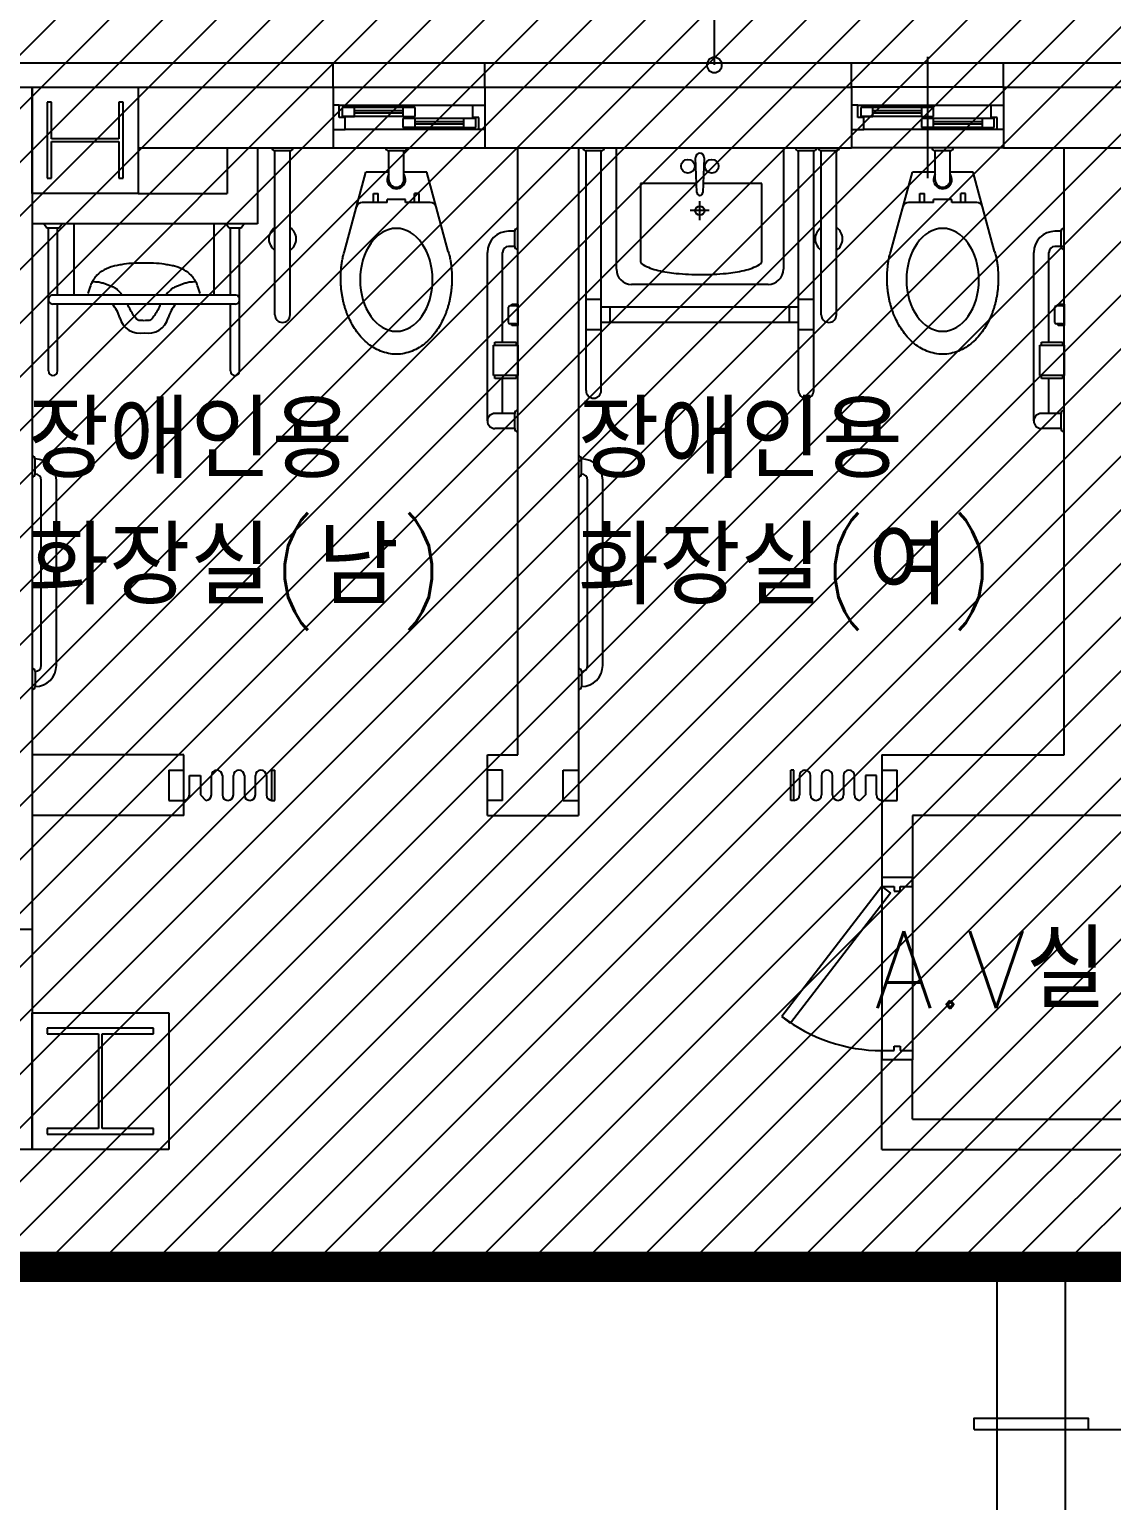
# Model space of a CAD drawing. Header units: millimetres. Extents: x 83956 to 461956, y 36707 to 125807.
# Drawn here: x 98386 to 101952, y 52845 to 57691 of the extents above; entities that cross this region are included whole.
import ezdxf

# ---------------------------------------------------------------- set-up
doc = ezdxf.new("R2010")
doc.units = ezdxf.units.MM
doc.header["$LTSCALE"] = 100
doc.header["$MEASUREMENT"] = 0
doc.linetypes.add('HID', pattern=[2.3, 1.5, -0.8])
doc.layers.add('ARCH', color=9, linetype='CONTINUOUS')
doc.layers.add('PIPE', color=3, linetype='CONTINUOUS')
doc.styles.add('GHS', font='romans.shx', dxfattribs={"bigfont": 'ghs.shx'})

msp = doc.modelspace()

# ---------------------------------------------------------------- hatches: boundary and pattern name
at = {"layer": 'PIPE', "ltscale": 2}
h = msp.add_hatch(dxfattribs=at)
h.set_pattern_fill('ANSI31', color=1, scale=1000, style=0)
h.set_pattern_definition([(45, (-1537911.26, -8621795.84), (-88.3883476, 88.3883476), [])])
h.paths.add_polyline_path([(97388, 57950.6), (106611.1, 57950.6), (106611.1, 53615.1), (97388, 53615.1)])

# ---------------------------------------------------------------- linework, layer by layer
at = {"layer": 'ARCH'}
for p, q in [((100643, 57574.1), (100643, 58571.1)), ((95195, 57501.3), (98395.3, 57501.3)), ((98395.3, 57501.3), (98395.3, 54727.6)), ((98459.3, 57451.3), (98445.3, 57451.3)), ((98445.3, 57451.3), (98445.3, 57201.3)), ((98459.3, 57330.8), (98459.3, 57451.3)), ((98695.3, 57451.3), (98681.3, 57451.3)), ((98681.3, 57451.3), (98681.3, 57330.8)), ((98695.3, 57201.3), (98695.3, 57451.3)), ((98681.3, 57330.8), (98459.3, 57330.8)), ((98459.3, 57201.3), (98459.3, 57321.8)), ((98459.3, 57321.8), (98681.3, 57321.8)), ((98681.3, 57321.8), (98681.3, 57201.3)), ((99195.3, 56751.3), (99195.3, 57291.3)), ((99245.3, 57291.3), (99195.3, 57291.3)), ((99245.3, 56751.3), (99245.3, 57291.3)), ((99570.3, 57196.3), (99570.3, 57291.3)), ((99620.3, 57196.3), (99620.3, 57291.3)), ((99995.3, 55301.3), (99995.3, 57301.3)), ((100195.3, 57301.3), (100195.3, 55101.3)), ((100270.3, 57291.3), (100220.3, 57291.3)), ((100220.3, 56501.3), (100220.3, 57291.3)), ((100270.3, 56501.3), (100270.3, 57291.3)), ((100320.3, 56901.3), (100320.3, 57301.3)), ((100320.3, 57301.3), (100870.3, 57301.3)), ((100870.3, 57301.3), (100870.3, 56901.3)), ((100920.3, 56501.3), (100920.3, 57291.3)), ((100970.3, 57291.3), (100920.3, 57291.3)), ((100970.3, 56501.3), (100970.3, 57291.3)), ((100995.3, 56751.3), (100995.3, 57291.3)), ((101045.3, 57291.3), (100995.3, 57291.3)), ((101045.3, 56751.3), (101045.3, 57291.3)), ((101370.3, 57196.3), (101370.3, 57291.3)), ((101420.3, 57196.3), (101420.3, 57291.3)), ((101795.3, 55301.3), (101795.3, 57301.3)), ((100585.3, 57154.6), (100580.8, 57268.3)), ((100609.7, 57268.3), (100605.3, 57154.6)), ((98445.3, 57201.3), (98459.3, 57201.3)), ((98681.3, 57201.3), (98695.3, 57201.3)), ((99424, 56960.2), (99495.3, 57221.3)), ((99570.3, 57221.3), (99495.3, 57221.3)), ((99695.3, 57221.3), (99620.3, 57221.3)), ((99766.5, 56960.2), (99695.3, 57221.3)), ((101224, 56960.2), (101295.3, 57221.3)), ((101370.3, 57221.3), (101295.3, 57221.3)), ((101495.3, 57221.3), (101420.3, 57221.3)), ((101566.5, 56960.2), (101495.3, 57221.3)), ((99520.3, 57121.3), (99520.3, 57151.3)), ((99520.3, 57151.3), (99535.3, 57151.3)), ((99535.3, 57121.3), (99535.3, 57151.3)), ((99655.3, 57121.3), (99655.3, 57151.3)), ((99670.3, 57151.3), (99655.3, 57151.3)), ((99670.3, 57121.3), (99670.3, 57151.3)), ((100584.1, 57183.8), (100399.6, 57183.8)), ((100399.6, 57183.8), (100399.6, 56929.7)), ((100799.6, 57183.8), (100606.4, 57183.8)), ((100799.6, 56929.7), (100799.6, 57183.8)), ((101320.3, 57121.3), (101320.3, 57151.3)), ((101320.3, 57151.3), (101335.3, 57151.3)), ((101335.3, 57121.3), (101335.3, 57151.3)), ((101455.3, 57121.3), (101455.3, 57151.3)), ((101470.3, 57151.3), (101455.3, 57151.3)), ((101470.3, 57121.3), (101470.3, 57151.3)), ((99565.3, 57121.3), (99483.2, 57121.3)), ((99625.3, 57131.3), (99565.3, 57131.3)), ((99565.3, 57121.3), (99565.3, 57131.3)), ((99625.3, 57121.3), (99625.3, 57131.3)), ((99707.3, 57121.3), (99625.3, 57121.3)), ((100625.7, 57094.3), (100563.6, 57094.3)), ((100595.3, 57063.2), (100595.3, 57125.2)), ((101365.3, 57121.3), (101283.2, 57121.3)), ((101425.3, 57131.3), (101365.3, 57131.3)), ((101365.3, 57121.3), (101365.3, 57131.3)), ((101425.3, 57121.3), (101425.3, 57131.3)), ((101507.3, 57121.3), (101425.3, 57121.3)), ((98444.1, 57036.3), (98434.1, 57051.3)), ((98494.1, 57051.3), (98484.1, 57036.3)), ((98534.1, 56916.3), (98534.1, 57051.3)), ((98994.1, 57051.3), (98994.1, 56916.3)), ((99044.1, 57036.3), (99034.1, 57051.3)), ((99094.1, 57051.3), (99084.1, 57036.3)), ((98484.1, 57036.3), (98444.1, 57036.3)), ((98449.1, 56566.3), (98449.1, 57036.3)), ((98479.1, 56816.3), (98479.1, 57036.3)), ((99084.1, 57036.3), (99044.1, 57036.3)), ((99049.1, 56816.3), (99049.1, 57036.3)), ((99079.1, 56566.3), (99079.1, 57036.3)), ((99985.3, 57026.3), (99965.3, 57026.3)), ((99985.3, 56976.3), (99985.3, 57026.3)), ((101785.3, 57026.3), (101765.3, 57026.3)), ((101785.3, 56976.3), (101785.3, 57026.3)), ((99895.3, 56401.3), (99895.3, 56956.3)), ((99945.3, 56661.3), (99945.3, 56956.3)), ((99985.3, 56976.3), (99965.3, 56976.3)), ((101695.3, 56401.3), (101695.3, 56956.3)), ((101745.3, 56661.3), (101745.3, 56956.3)), ((101785.3, 56976.3), (101765.3, 56976.3)), ((98534.1, 56816.3), (98534.1, 56916.3)), ((98994.1, 56916.3), (98994.1, 56816.3)), ((100820.3, 56851.3), (100370.3, 56851.3)), ((99064.1, 56816.3), (98464.1, 56816.3)), ((99064.1, 56786.3), (98464.1, 56786.3)), ((98479.1, 56566.3), (98479.1, 56786.3)), ((99049.1, 56566.3), (99049.1, 56786.3)), ((99965.3, 56726.3), (99965.3, 56776.3)), ((99970.3, 56781.3), (99990.3, 56781.3)), ((99975.3, 56781.3), (99975.3, 56786.3)), ((99975.3, 56786.3), (99995.3, 56786.3)), ((99995.3, 56786.3), (99995.3, 56716.3)), ((99995.3, 56776.3), (99995.3, 56726.3)), ((100270.3, 56801.3), (100220.3, 56801.3)), ((100920.3, 56776.3), (100270.3, 56776.3)), ((100300.3, 56726.3), (100300.3, 56776.3)), ((100890.3, 56726.3), (100890.3, 56776.3)), ((100970.3, 56801.3), (100920.3, 56801.3)), ((101765.3, 56726.3), (101765.3, 56776.3)), ((101770.3, 56781.3), (101790.3, 56781.3)), ((101775.3, 56781.3), (101775.3, 56786.3)), ((101775.3, 56786.3), (101795.3, 56786.3)), ((101795.3, 56786.3), (101795.3, 56716.3)), ((101795.3, 56776.3), (101795.3, 56726.3)), ((99990.3, 56721.3), (99970.3, 56721.3)), ((99975.3, 56716.3), (99975.3, 56721.3)), ((99995.3, 56716.3), (99975.3, 56716.3)), ((100920.3, 56726.3), (100270.3, 56726.3)), ((101790.3, 56721.3), (101770.3, 56721.3)), ((101775.3, 56716.3), (101775.3, 56721.3)), ((101795.3, 56716.3), (101775.3, 56716.3)), ((99920.3, 56651.3), (99920.3, 56661.3)), ((99920.3, 56661.3), (99990.3, 56661.3)), ((99990.3, 56661.3), (99990.3, 56651.3)), ((100270.3, 56701.3), (100220.3, 56701.3)), ((100970.3, 56701.3), (100920.3, 56701.3)), ((101720.3, 56651.3), (101720.3, 56661.3)), ((101720.3, 56661.3), (101790.3, 56661.3)), ((101790.3, 56661.3), (101790.3, 56651.3)), ((99915.3, 56551.3), (99915.3, 56651.3)), ((99915.3, 56651.3), (99995.3, 56651.3)), ((99995.3, 56651.3), (99995.3, 56551.3)), ((101715.3, 56551.3), (101715.3, 56651.3)), ((101715.3, 56651.3), (101795.3, 56651.3)), ((101795.3, 56651.3), (101795.3, 56551.3)), ((99995.3, 56551.3), (99915.3, 56551.3)), ((99920.3, 56541.3), (99920.3, 56551.3)), ((99990.3, 56541.3), (99920.3, 56541.3)), ((99945.3, 56426.3), (99945.3, 56541.3)), ((99990.3, 56551.3), (99990.3, 56541.3)), ((101795.3, 56551.3), (101715.3, 56551.3)), ((101720.3, 56541.3), (101720.3, 56551.3)), ((101790.3, 56541.3), (101720.3, 56541.3)), ((101745.3, 56426.3), (101745.3, 56541.3)), ((101790.3, 56551.3), (101790.3, 56541.3)), ((99985.3, 56426.3), (99920.3, 56426.3)), ((99985.3, 56376.3), (99985.3, 56426.3)), ((101785.3, 56426.3), (101720.3, 56426.3)), ((101785.3, 56376.3), (101785.3, 56426.3)), ((99985.3, 56376.3), (99920.3, 56376.3)), ((101785.3, 56376.3), (101720.3, 56376.3)), ((98405.3, 56226.2), (98405.3, 56276.2)), ((100205.3, 56226.2), (100205.3, 56276.2)), ((98425.3, 55596.2), (98425.3, 56206.2)), ((98475.3, 55596.2), (98475.3, 56206.2)), ((100225.3, 55596.2), (100225.3, 56206.2)), ((100275.3, 55596.2), (100275.3, 56206.2)), ((98405.3, 55576.2), (98405.3, 55526.2)), ((100205.3, 55576.2), (100205.3, 55526.2)), ((98895.3, 55301.3), (98395.3, 55301.3)), ((98895.3, 55101.3), (98895.3, 55301.3)), ((99895.3, 55101.3), (99895.3, 55301.3)), ((99895.3, 55301.3), (99995.3, 55301.3)), ((101195.3, 55301.3), (101795.3, 55301.3)), ((101195.3, 55301.3), (101195.3, 54897.2)), ((98845.3, 55251.3), (98895.3, 55251.3)), ((98845.3, 55251.3), (98845.3, 55151.3)), ((98895.3, 55151.3), (98895.3, 55251.3)), ((99185.3, 55151.3), (99185.3, 55251.3)), ((99185.3, 55251.3), (99195.3, 55251.3)), ((99195.3, 55151.3), (99195.3, 55251.3)), ((99945.3, 55251.3), (99895.3, 55251.3)), ((99945.3, 55151.3), (99945.3, 55251.3)), ((100145.3, 55251.3), (100195.3, 55251.3)), ((100145.3, 55151.3), (100145.3, 55251.3)), ((100895.3, 55151.3), (100895.3, 55251.3)), ((100905.3, 55251.3), (100895.3, 55251.3)), ((100905.3, 55151.3), (100905.3, 55251.3)), ((101195.3, 55251.3), (101245.3, 55251.3)), ((101245.3, 55151.3), (101245.3, 55251.3)), ((98913.4, 55169.4), (98913.4, 55233.2)), ((98913.4, 55233.2), (98949.6, 55233.2)), ((98949.6, 55233.2), (98949.6, 55169.4)), ((98985.9, 55169.4), (98985.9, 55233.2)), ((98985.9, 55233.2), (98985.9, 55233.2)), ((99022.1, 55233.2), (99022.1, 55169.4)), ((99058.4, 55169.4), (99058.4, 55233.2)), ((99058.4, 55233.2), (99058.4, 55233.2)), ((99094.6, 55233.2), (99094.6, 55169.4)), ((99130.9, 55169.4), (99130.9, 55233.2)), ((99130.9, 55233.2), (99130.9, 55233.2)), ((99167.1, 55233.2), (99167.1, 55169.4)), ((100923.4, 55233.2), (100923.4, 55169.4)), ((100959.6, 55169.4), (100959.6, 55233.2)), ((100959.6, 55233.2), (100959.6, 55233.2)), ((100995.9, 55233.2), (100995.9, 55169.4)), ((101032.1, 55169.4), (101032.1, 55233.2)), ((101032.1, 55233.2), (101032.1, 55233.2)), ((101068.4, 55233.2), (101068.4, 55169.4)), ((101104.6, 55169.4), (101104.6, 55233.2)), ((101104.6, 55233.2), (101104.6, 55233.2)), ((101177.1, 55233.2), (101140.9, 55233.2)), ((101140.9, 55233.2), (101140.9, 55169.4)), ((101177.1, 55169.4), (101177.1, 55233.2)), ((98949.6, 55169.4), (98967.8, 55151.3)), ((99022.1, 55169.4), (99022.1, 55169.4)), ((99094.6, 55169.4), (99094.6, 55169.4)), ((99167.1, 55169.4), (99167.1, 55169.4)), ((100923.4, 55169.4), (100923.4, 55169.4)), ((100995.9, 55169.4), (100995.9, 55169.4)), ((101068.4, 55169.4), (101068.4, 55169.4)), ((101140.9, 55169.4), (101122.8, 55151.3)), ((98845.3, 55151.3), (98895.3, 55151.3)), ((99185.3, 55151.3), (99195.3, 55151.3)), ((99945.3, 55151.3), (99895.3, 55151.3)), ((100145.3, 55151.3), (100195.3, 55151.3)), ((100905.3, 55151.3), (100895.3, 55151.3)), ((101195.3, 55151.3), (101245.3, 55151.3)), ((98895.3, 55101.3), (98395.3, 55101.3)), ((99895.3, 55101.3), (100195.3, 55101.3)), ((102095.3, 55101.3), (101295.3, 55101.3)), ((101295.3, 55101.3), (101295.3, 54297.2)), ((101295.3, 55101.3), (101295.3, 54297.2)), ((101195.3, 54897.2), (101195.3, 54297.2)), ((101195.3, 54897.2), (101195.3, 54297.2)), ((101295.3, 54897.2), (101295.3, 54297.2)), ((97092.6, 54727.6), (98395.3, 54727.6)), ((98395.3, 54727.6), (98395.3, 54001.3)), ((98795.3, 54401.3), (98445.3, 54401.3)), ((98445.3, 54401.3), (98445.3, 54382.3)), ((98445.3, 54382.3), (98614.3, 54382.3)), ((98614.3, 54382.3), (98614.3, 54070.3)), ((98626.3, 54070.3), (98626.3, 54382.3)), ((98626.3, 54382.3), (98795.3, 54382.3)), ((98795.3, 54382.3), (98795.3, 54401.3)), ((101195.3, 54001.3), (101195.3, 54297.2)), ((101295.3, 54101.3), (101295.3, 54297.2)), ((101295.3, 54101.3), (102095.3, 54101.3)), ((98614.3, 54070.3), (98445.3, 54070.3)), ((98445.3, 54070.3), (98445.3, 54051.3)), ((98445.3, 54051.3), (98795.3, 54051.3)), ((98795.3, 54070.3), (98626.3, 54070.3)), ((98795.3, 54051.3), (98795.3, 54070.3)), ((98395.3, 54001.3), (98195.3, 54001.3)), ((101195.3, 54001.3), (102195.3, 54001.3))]:
    msp.add_line(p, q, dxfattribs=at)
at = {"layer": 'ARCH', "linetype": 'ByBlock', "ltscale": 2}
for p, q in [((95115, 57581.3), (106015.3, 57581.3)), ((99387, 57501.3), (99387, 57581.3)), ((99887, 57501.3), (99887, 57581.3)), ((101095.3, 57501.3), (101095.3, 57581.3)), ((101345.3, 57601.3), (101345.3, 57201.3)), ((101595.3, 57501.3), (101595.3, 57581.3)), ((99387, 57501.3), (99887, 57501.3)), ((101595.3, 57501.3), (101095.3, 57501.3)), ((99407, 57441.3), (99387, 57441.3)), ((99387, 57441.3), (99387, 57416.3)), ((99407, 57441.3), (99847, 57441.3)), ((99407, 57401.3), (99407, 57441.3)), ((99457, 57434.3), (99417, 57434.3)), ((99417, 57434.3), (99417, 57404.3)), ((99617, 57434.3), (99457, 57434.3)), ((99457, 57404.3), (99457, 57434.3)), ((99657, 57434.3), (99617, 57434.3)), ((99617, 57434.3), (99617, 57404.3)), ((99657, 57404.3), (99657, 57434.3)), ((99847, 57401.3), (99847, 57441.3)), ((99847, 57441.3), (99887, 57441.3)), ((99887, 57441.3), (99887, 57416.3)), ((101115.3, 57441.3), (101095.3, 57441.3)), ((101095.3, 57441.3), (101095.3, 57416.3)), ((101115.3, 57441.3), (101555.3, 57441.3)), ((101115.3, 57401.3), (101115.3, 57441.3)), ((101165.3, 57434.3), (101125.3, 57434.3)), ((101125.3, 57434.3), (101125.3, 57404.3)), ((101325.3, 57434.3), (101165.3, 57434.3)), ((101165.3, 57404.3), (101165.3, 57434.3)), ((101365.3, 57434.3), (101325.3, 57434.3)), ((101325.3, 57434.3), (101325.3, 57404.3)), ((101365.3, 57404.3), (101365.3, 57434.3)), ((101555.3, 57401.3), (101555.3, 57441.3)), ((101555.3, 57441.3), (101595.3, 57441.3)), ((101595.3, 57441.3), (101595.3, 57416.3)), ((99387, 57386.3), (99387, 57361.3)), ((99427, 57401.3), (99407, 57401.3)), ((99617, 57404.3), (99417, 57404.3)), ((99417, 57404.3), (99457, 57404.3)), ((99427, 57361.3), (99427, 57401.3)), ((99617, 57423.3), (99457, 57423.3)), ((99617, 57415.3), (99457, 57415.3)), ((99617, 57404.3), (99657, 57404.3)), ((99657, 57398.3), (99617, 57398.3)), ((99617, 57398.3), (99617, 57368.3)), ((99817, 57398.3), (99657, 57398.3)), ((99657, 57368.3), (99657, 57398.3)), ((99817, 57387.3), (99657, 57387.3)), ((99857, 57398.3), (99817, 57398.3)), ((99817, 57398.3), (99817, 57368.3)), ((99867, 57401.3), (99847, 57401.3)), ((99857, 57368.3), (99857, 57398.3)), ((99867, 57361.3), (99867, 57401.3)), ((99887, 57386.3), (99887, 57361.3)), ((101095.3, 57386.3), (101095.3, 57361.3)), ((101135.3, 57401.3), (101115.3, 57401.3)), ((101325.3, 57404.3), (101125.3, 57404.3)), ((101125.3, 57404.3), (101165.3, 57404.3)), ((101135.3, 57361.3), (101135.3, 57401.3)), ((101325.3, 57423.3), (101165.3, 57423.3)), ((101325.3, 57415.3), (101165.3, 57415.3)), ((101325.3, 57404.3), (101365.3, 57404.3)), ((101365.3, 57398.3), (101325.3, 57398.3)), ((101325.3, 57398.3), (101325.3, 57368.3)), ((101525.3, 57398.3), (101365.3, 57398.3)), ((101365.3, 57368.3), (101365.3, 57398.3)), ((101525.3, 57387.3), (101365.3, 57387.3)), ((101565.3, 57398.3), (101525.3, 57398.3)), ((101525.3, 57398.3), (101525.3, 57368.3)), ((101575.3, 57401.3), (101555.3, 57401.3)), ((101565.3, 57368.3), (101565.3, 57398.3)), ((101575.3, 57361.3), (101575.3, 57401.3)), ((101595.3, 57386.3), (101595.3, 57361.3)), ((99387, 57361.3), (99427, 57361.3)), ((99867, 57361.3), (99427, 57361.3)), ((99817, 57368.3), (99617, 57368.3)), ((99617, 57368.3), (99657, 57368.3)), ((99817, 57379.3), (99657, 57379.3)), ((99817, 57368.3), (99857, 57368.3)), ((99887, 57361.3), (99867, 57361.3)), ((101095.3, 57361.3), (101135.3, 57361.3)), ((101575.3, 57361.3), (101135.3, 57361.3)), ((101525.3, 57368.3), (101325.3, 57368.3)), ((101325.3, 57368.3), (101365.3, 57368.3)), ((101525.3, 57379.3), (101365.3, 57379.3)), ((101525.3, 57368.3), (101565.3, 57368.3)), ((101595.3, 57361.3), (101575.3, 57361.3)), ((99387, 57301.3), (99887, 57301.3)), ((99620.3, 57291.3), (99570.3, 57291.3)), ((101595.3, 57301.3), (101095.3, 57301.3)), ((101420.3, 57291.3), (101370.3, 57291.3))]:
    msp.add_line(p, q, dxfattribs=at)
at = {"layer": 'ARCH', "ltscale": 2}
for p, q in [((95115.1, 57581.3), (106015.3, 57581.3)), ((98395.3, 57501.3), (98745.3, 57501.3)), ((98395.3, 57151.3), (98395.3, 57501.3)), ((98745.3, 57501.3), (99387, 57501.3)), ((98745.3, 57501.3), (98745.3, 57151.3)), ((99387, 57501.3), (99387, 57501.3)), ((99387, 57501.3), (99387, 57301.3)), ((99887, 57501.3), (99887, 57301.3)), ((99887, 57501.3), (101095.3, 57501.3)), ((101095.3, 57501.3), (101095.3, 57301.3)), ((101595.3, 57501.3), (101595.3, 57301.3)), ((101595.3, 57501.3), (102195.3, 57501.3)), ((98745.3, 57301.3), (99387, 57301.3)), ((99037.5, 57301.3), (99037.5, 57151.3)), ((99137.5, 57301.3), (99137.5, 57051.3)), ((99887, 57301.3), (101095.3, 57301.3)), ((101595.3, 57301.3), (102195.3, 57301.3)), ((98745.3, 57151.3), (98395.3, 57151.3)), ((98745.3, 57151.3), (99037.5, 57151.3)), ((99137.5, 57051.3), (98395.3, 57051.3)), ((99003.5, 57051.3), (98503.5, 57051.3)), ((99003.5, 57051.3), (99003.5, 57051.3)), ((101195.3, 54867.2), (100865.8, 54439.3)), ((101195.3, 54897.2), (101195.3, 54867.2)), ((101295.3, 54897.2), (101195.3, 54897.2)), ((101195.3, 54867.2), (101195.3, 54327.2)), ((101195.3, 54867.2), (101223, 54845.8)), ((101195.3, 54867.2), (101235.3, 54867.2)), ((101235.3, 54867.2), (101235.3, 54852.2)), ((101255.3, 54852.2), (101255.3, 54867.2)), ((101255.3, 54867.2), (101295.3, 54867.2)), ((101295.3, 54867.2), (101295.3, 54897.2)), ((101295.3, 54867.2), (101295.3, 54327.2)), ((101223, 54845.8), (100893.6, 54417.9)), ((101235.3, 54852.2), (101255.3, 54852.2)), ((98395.3, 54451.3), (98845.3, 54451.3)), ((98395.3, 54001.3), (98395.3, 54451.3)), ((98845.3, 54451.3), (98845.3, 54001.3)), ((100893.6, 54417.9), (100865.8, 54439.3)), ((101235.3, 54327.2), (101235.3, 54342.2)), ((101235.3, 54342.2), (101255.3, 54342.2)), ((101255.3, 54342.2), (101255.3, 54327.2)), ((101195.3, 54297.2), (101195.3, 54327.2)), ((101195.3, 54327.2), (101235.3, 54327.2)), ((101295.3, 54297.2), (101195.3, 54297.2)), ((101255.3, 54327.2), (101295.3, 54327.2)), ((101295.3, 54327.2), (101295.3, 54297.2)), ((98845.3, 54001.3), (98395.3, 54001.3))]:
    msp.add_line(p, q, dxfattribs=at)
at = {"layer": 'ARCH'}
for centre, radius in [((100555.7, 57240.5), 22.5), ((100634.7, 57240.5), 22.5), ((100595.3, 57094.2), 15)]:
    msp.add_circle(centre, radius, dxfattribs=at)
for centre, radius, start, end in [((100643, 57574.1), 25, 0, 180), ((100643, 57574.1), 25, 180, 0), ((99195.3, 57301.3), 10, 180, 270), ((99245.3, 57301.3), 10, 270, 0), ((100220.3, 57301.3), 10, 180, 270), ((100270.3, 57301.3), 10, 270, 0), ((100920.3, 57301.3), 10, 180, 270), ((100970.3, 57301.3), 10, 270, 0), ((100995.3, 57301.3), 10, 180, 270), ((101045.3, 57301.3), 10, 270, 0), ((100595.8, 57268.8), 15, 91.9421, 181.9092), ((100594.8, 57268.8), 15, 358.0908, 88.0579), ((99595.3, 57196.3), 30, 146.4427, 33.5573), ((99595.3, 57196.3), 25, 180, 0), ((101395.3, 57196.3), 30, 146.4427, 33.5573), ((101395.3, 57196.3), 25, 180, 0), ((100595.3, 57154.6), 10, 180, 0), ((99483.2, 57101.3), 20, 90, 164.7338), ((99707.3, 57101.3), 20, 15.2662, 90), ((101283.2, 57101.3), 20, 90, 164.7338), ((101507.3, 57101.3), 20, 15.2662, 90), ((99220.3, 57001.3), 45, 123.749, 236.251), ((99220.3, 57001.3), 45, 303.749, 56.251), ((99965.3, 56956.3), 70, 90, 180), ((99995.3, 57026.3), 10, 90, 180), ((101020.3, 57001.3), 45, 123.749, 236.251), ((101020.3, 57001.3), 45, 303.749, 56.251), ((101765.3, 56956.3), 70, 90, 180), ((101795.3, 57026.3), 10, 90, 180), ((99965.3, 56956.3), 20, 90, 180), ((99995.3, 56976.3), 10, 180, 270), ((101765.3, 56956.3), 20, 90, 180), ((101795.3, 56976.3), 10, 180, 270), ((98677.4, 56816.4), 94.2, 118.6105, 136.4862), ((98693.3, 56787.3), 127.4, 103.2516, 118.6105), ((98709.1, 56720.2), 196.3, 101.3099, 103.2516), ((98979.6, 55367.9), 1575.4, 100.6246, 101.3099), ((98741.8, 56635.3), 285.9, 93.8141, 100.6246), ((98750.9, 56498.7), 422.9, 88.2147, 93.8141), ((98777.3, 56498.7), 422.9, 86.1859, 91.7853), ((98786.4, 56635.3), 285.9, 79.3754, 86.1859), ((98548.6, 55367.9), 1575.4, 78.6901, 79.3754), ((98819.1, 56720.2), 196.3, 76.7484, 78.6901), ((98834.9, 56787.3), 127.4, 61.3895, 76.7484), ((98850.8, 56816.4), 94.2, 43.5138, 61.3895), ((100370.3, 56901.3), 50, 180, 270), ((100414.3, 56929.7), 14.8, 180, 241.0392), ((100501.8, 57087.7), 195.4, 241.0392, 257.089), ((100697.3, 57087.7), 195.4, 282.911, 298.9608), ((100784.8, 56929.7), 14.8, 298.9608, 360), ((100820.3, 56901.3), 50, 270, 0), ((98698.3, 56805.4), 118.2, 151.7834, 159.444), ((98657.7, 56827.2), 72.1, 143.1301, 151.7834), ((98620.1, 57043.1), 183.7, 261.8699, 268.4784), ((98697.8, 56797.1), 122.3, 136.4862, 143.1301), ((98640.9, 56938.9), 83.4, 252.0591, 261.8699), ((98767.3, 57167.3), 340.4, 246.0375, 252.0591), ((98760.9, 57167.3), 340.4, 287.9409, 293.9625), ((98887.3, 56938.9), 83.4, 278.1301, 287.9409), ((98908.1, 57043.1), 183.7, 271.5216, 278.1301), ((98830.4, 56797.1), 122.3, 36.8699, 43.5138), ((98870.5, 56827.2), 72.1, 28.2166, 36.8699), ((98829.9, 56805.4), 118.2, 20.556, 28.2166), ((100560.4, 57343.5), 457.8, 257.089, 264.576), ((100599.6, 57755.5), 871.7, 264.576, 270), ((100599.6, 57755.5), 871.7, 270, 275.424), ((100638.7, 57343.5), 457.8, 275.424, 282.911), ((98464.1, 56801.3), 15, 90, 270.0003), ((98910.5, 56725.8), 344.9, 159.444, 163.9272), ((98694.3, 56881.8), 49.7, 230.2446, 246.0375), ((98755.2, 56903.9), 105.6, 219.8056, 230.2446), ((98786.9, 56879.5), 114.3, 209.774, 213.5541), ((98741.3, 56879.5), 114.3, 326.4459, 330.226), ((98773, 56903.9), 105.6, 309.7554, 320.1944), ((98833.9, 56881.8), 49.7, 293.9625, 309.7554), ((98617.7, 56725.8), 344.9, 16.0728, 20.556), ((99064.1, 56801.3), 15, 269.9997, 90), ((98579.1, 56712.4), 108.9, 15.3921, 42.7361), ((98435.9, 56640.2), 310, 24.0061, 28.1218), ((98531.8, 56641.4), 225.1, 28.6056, 33.6901), ((98996.4, 56641.4), 225.1, 146.3099, 151.3944), ((99092.3, 56640.2), 310, 151.8782, 155.9939), ((98949.1, 56712.4), 108.9, 137.2639, 164.6079), ((99970.3, 56776.3), 5, 90, 180), ((99990.3, 56776.3), 5, 0, 90), ((101770.3, 56776.3), 5, 90, 180), ((101790.3, 56776.3), 5, 0, 90), ((98751.3, 56759.8), 69.7, 195.3921, 280.5971), ((98616.9, 56654.9), 146.8, 33.6901, 39.9871), ((98736.6, 56723.7), 12.9, 39.9871, 78.6901), ((98753.3, 56677.2), 55.1, 78.6901, 97.125), ((98776.9, 56759.8), 69.7, 259.4029, 344.6079), ((98774.9, 56677.2), 55.1, 82.875, 101.3099), ((98791.6, 56723.7), 12.9, 101.3099, 140.0129), ((98911.3, 56654.9), 146.8, 140.0129, 146.3099), ((99220.3, 56751.3), 25, 180, 0), ((99970.3, 56726.3), 5, 180, 270), ((99990.3, 56726.3), 5, 270, 0), ((101020.3, 56751.3), 25, 180, 0), ((101770.3, 56726.3), 5, 180, 270), ((101790.3, 56726.3), 5, 270, 0), ((98464.1, 56566.3), 15, 180, 0), ((99064.1, 56566.3), 15, 180, 0), ((100245.3, 56501.3), 25, 180, 0), ((100945.3, 56501.3), 25, 180, 0), ((99920.3, 56401.3), 25, 90, 180), ((99995.3, 56426.3), 10, 90, 180), ((101720.3, 56401.3), 25, 90, 180), ((101795.3, 56426.3), 10, 90, 180), ((99920.3, 56401.3), 25, 180, 270), ((99995.3, 56376.3), 10, 180, 270), ((101720.3, 56401.3), 25, 180, 270), ((101795.3, 56376.3), 10, 180, 270), ((98395.3, 56276.2), 10, 0, 90), ((98405.3, 56206.2), 70, 0, 90), ((100195.3, 56276.2), 10, 0, 90), ((100205.3, 56206.2), 70, 0, 90), ((98395.3, 56226.2), 10, 270, 0), ((98405.3, 56206.2), 20, 0, 90), ((100195.3, 56226.2), 10, 270, 0), ((100205.3, 56206.2), 20, 0, 90), ((98405.3, 55596.2), 70, 270, 0), ((98405.3, 55596.2), 20, 270, 0), ((100205.3, 55596.2), 70, 270, 0), ((100205.3, 55596.2), 20, 270, 0), ((98395.3, 55576.2), 10, 0, 90), ((100195.3, 55576.2), 10, 0, 90), ((98395.3, 55526.2), 10, 270, 0), ((100195.3, 55526.2), 10, 270, 0), ((99004, 55233.2), 18.1, 0, 180), ((99076.5, 55233.2), 18.1, 0, 180), ((99149, 55233.2), 18.1, 0, 180), ((100941.5, 55233.2), 18.1, 0, 180), ((101014, 55233.2), 18.1, 0, 180), ((101086.5, 55233.2), 18.1, 0, 180), ((98895.3, 55169.4), 18.1, 270, 0), ((98967.8, 55169.4), 18.1, 270, 0), ((99040.3, 55169.4), 18.1, 180, 270), ((99040.3, 55169.4), 18.1, 270, 0), ((99112.8, 55169.4), 18.1, 180, 270), ((99112.8, 55169.4), 18.1, 270, 0), ((99185.3, 55169.4), 18.1, 180, 270), ((100905.3, 55169.4), 18.1, 270, 0), ((100977.8, 55169.4), 18.1, 180, 270), ((100977.8, 55169.4), 18.1, 270, 0), ((101050.3, 55169.4), 18.1, 180, 270), ((101050.3, 55169.4), 18.1, 270, 0), ((101122.8, 55169.4), 18.1, 180, 270), ((101195.3, 55169.4), 18.1, 180, 270)]:
    msp.add_arc(centre, radius, start, end, dxfattribs=at)
at = {"layer": 'ARCH', "linetype": 'ByBlock', "ltscale": 2}
for centre, start, end in [((99570.3, 57301.3), 180, 270), ((99620.3, 57301.3), 270, 0), ((101370.3, 57301.3), 180, 270), ((101420.3, 57301.3), 270, 0)]:
    msp.add_arc(centre, 10, start, end, dxfattribs=at)
at = {"layer": 'ARCH', "ltscale": 2}
msp.add_arc((101195.3, 54867.2), 540, 232.4063, 270, dxfattribs=at)
at = {"layer": 'ARCH', "extrusion": (0, 0, -1)}
for centre in [(99595.3, 56866.4), (101395.3, 56866.4)]:
    msp.add_ellipse(centre, major_axis=(0, 169.5), ratio=0.70428, dxfattribs=at)
at = {"layer": 'ARCH'}
for points, weights in [([(99436.7, 56746.4), (99393.2, 56849.2), (99424, 56960.2)], [1, 0.785045080043, 0.754912630541]), ([(99766.5, 56960.2), (99797.3, 56849.2), (99753.9, 56746.4)], [0.754912630541, 0.785045080043, 1]), ([(101236.7, 56746.4), (101193.2, 56849.2), (101224, 56960.2)], [1, 0.785045080043, 0.754912630541]), ([(101566.5, 56960.2), (101597.3, 56849.2), (101553.9, 56746.4)], [0.754912630541, 0.785045080043, 1]), ([(99753.9, 56746.4), (99595.3, 56371), (99436.7, 56746.4)], [1, 0.5, 1]), ([(101553.9, 56746.4), (101395.3, 56371), (101236.7, 56746.4)], [1, 0.5, 1])]:
    msp.add_rational_spline(points, weights, degree=2, dxfattribs=at)
at = {"layer": 'PIPE', "color": 4, "ltscale": 2}
msp.add_line((101574.1, 53615.1), (101574.1, 51759), dxfattribs=at)
at = {"layer": 'PIPE', "ltscale": 2}
msp.add_line((101799.1, 53615.1), (101799.1, 51744), dxfattribs=at)
at = {"layer": 'PIPE', "color": 1, "ltscale": 2}
msp.add_line((101499.1, 53078.7), (102174.1, 53078.7), dxfattribs=at)
at = {"layer": 'PIPE', "linetype": 'HID', "ltscale": 2, "const_width": 100}
msp.add_lwpolyline([(97388, 57950.6), (106611.1, 57950.6), (106611.1, 53615.1), (97388, 53615.1)], close=True, dxfattribs=at)
at = {"layer": 'PIPE', "color": 1, "ltscale": 2}
msp.add_lwpolyline([(101499.1, 53078.7), (101499.1, 53116.2), (101874.1, 53116.2), (101874.1, 53078.7)], dxfattribs=at)

# ---------------------------------------------------------------- texts
at = {"layer": 'ARCH', "style": 'GHS'}
for s, p in [('장애인용', (98381.2, 56213)), ('장애인용', (100193.9, 56213)), ('화장실(남)', (98381.2, 55797.1)), ('화장실(여)', (100193.9, 55797.1)), ('A.V실', (101169.9, 54467.1))]:
    msp.add_text(s, height=253.12, dxfattribs=at).set_placement(p)

doc.saveas('drawing.dxf')
